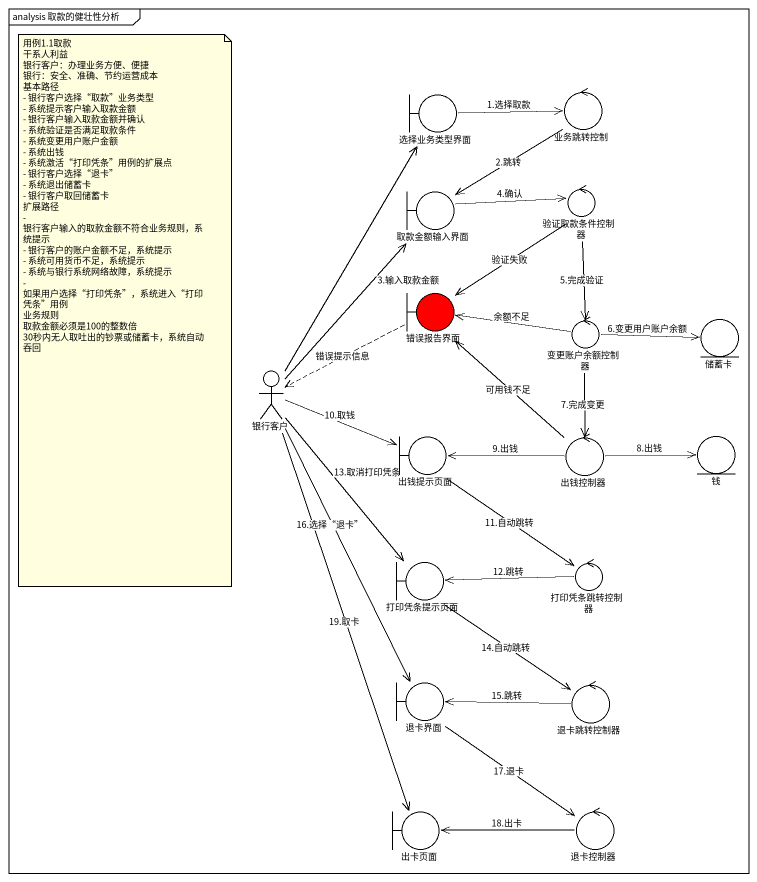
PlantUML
@startuml
mainframe analysis 取款的健壮性分析
boundary 选择业务类型界面
control 业务跳转控制
boundary 取款金额输入界面
control 验证取款条件控制器
boundary 错误报告界面 #FF0000
entity 储蓄卡
control 变更账户余额控制器
actor 银行客户
entity 钱
boundary 出钱提示页面
control 出钱控制器
boundary 打印凭条提示页面
control 打印凭条跳转控制器
boundary 退卡界面
control 退卡跳转控制器
boundary 出卡页面
control 退卡控制器
选择业务类型界面 -right-> 业务跳转控制 : 1.选择取款
业务跳转控制 --> 取款金额输入界面 : 2.跳转
取款金额输入界面 -right-> 验证取款条件控制器 : 4.确认
验证取款条件控制器 --> 错误报告界面 : 验证失败
验证取款条件控制器 --> 变更账户余额控制器 : 5.完成验证
错误报告界面 .left.> 银行客户 : 错误提示信息
变更账户余额控制器 -left-> 错误报告界面 : 余额不足
变更账户余额控制器 -right-> 储蓄卡 : 6.变更用户账户余额
变更账户余额控制器 --> 出钱控制器 : 7.完成变更
银行客户 -up-> 选择业务类型界面
银行客户 -up-> 取款金额输入界面 : 3.输入取款金额
银行客户 -right-> 出钱提示页面 : 10.取钱
银行客户 --> 打印凭条提示页面 : 13.取消打印凭条
银行客户 --> 退卡界面 : 16.选择“退卡”
银行客户 --> 出卡页面 : 19.取卡
出钱提示页面 --> 打印凭条跳转控制器 : 11.自动跳转
出钱控制器 -up-> 错误报告界面 : 可用钱不足
出钱控制器 -right-> 钱 : 8.出钱
出钱控制器 -left-> 出钱提示页面 : 9.出钱
打印凭条提示页面 --> 退卡跳转控制器 : 14.自动跳转
打印凭条跳转控制器 -left-> 打印凭条提示页面 : 12.跳转
退卡界面 --> 退卡控制器 : 17.退卡
退卡跳转控制器 -left-> 退卡界面 : 15.跳转
退卡控制器 -left-> 出卡页面 : 18.出卡
note as N1
  用例1.1取款
  干系人利益
  银行客户：办理业务方便、便捷
  银行：安全、准确、节约运营成本
  基本路径
  - 银行客户选择“取款”业务类型
  - 系统提示客户输入取款金额
  - 银行客户输入取款金额并确认
  - 系统验证是否满足取款条件
  - 系统变更用户账户金额
  - 系统出钱
  - 系统激活“打印凭条”用例的扩展点
  - 银行客户选择“退卡”
  - 系统退出储蓄卡
  - 银行客户取回储蓄卡
  扩展路径
  - 银行客户输入的取款金额不符合业务规则，系统提示
  - 银行客户的账户金额不足，系统提示
  - 系统可用货币不足，系统提示
  - 系统与银行系统网络故障，系统提示
  - 如果用户选择“打印凭条”，系统进入“打印凭条”用例
  业务规则
  取款金额必须是100的整数倍
  30秒内无人取吐出的钞票或储蓄卡，系统自动吞回
end note
@enduml
